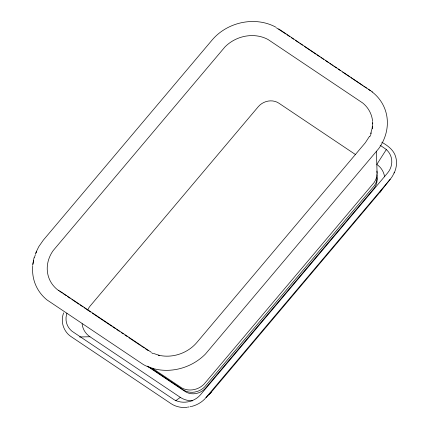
<?xml version="1.0" encoding="UTF-8"?>
<svg xmlns="http://www.w3.org/2000/svg" width="429" height="429" viewBox="0 0 429 429"><rect width="100%" height="100%" fill="white"/><g stroke="black" fill="none" stroke-linecap="round" stroke-linejoin="round"><path stroke-width="0.64" d="M372.613 122.935L372.136 128.351L370.64 133.698M32.625 265.337L34.03 257.684M63.664 312.87C60.162 321.375 63.562 331.826 71.294 336.76L171.16 403.727C175.777 406.767 181.467 407.909 186.926 407.443M66.929 313.132L66.045 317.203L66.066 320.345A20.56 18.088 -23.3 0 0 71.975 331.215L174.33 399.855A20.56 18.088 -23.3 0 0 187.682 401.898C192.567 401.051 197.222 398.605 200.461 394.809L387.623 172.925C390.615 169.38 392.197 164.645 391.72 160.012A20.56 18.088 -23.3 0 0 385.805 149.142L380.142 145.254M35.264 253.925L38.76 246.68L43.318 240.138L212.275 39.838C227.429 22.024 255.142 15.911 275.906 27.199M394.176 173.005C396.541 168.012 397.281 162.157 395.667 156.821C393.779 149.946 387.623 145.592 381.789 142.187M369.525 136.288L365.299 142.782L196.697 342.664C187.543 353.314 172.361 358.472 158.655 355.207L159.239 355.341L153.866 353.55M386.315 149.565L376.807 164.425L378.126 165.401A22.694 19.959 -23.3 0 1 384.582 176.828M209.331 394.251A22.694 19.959 -23.3 0 0 210.264 393.35L380.796 191.189A22.694 19.959 -23.3 0 0 381.831 189.602M379.724 192.573L391.382 177.756A24.839 21.852 -23.3 0 0 394.289 172.34M191.742 406.408A24.839 21.852 -23.3 0 0 204.713 399.056L390.208 179.274M206.022 397.629L211.459 392.047M175.606 400.783L180.325 397.361L181.74 398.219A22.694 19.959 -23.3 0 0 192.605 400.831M79.526 336.969L89.945 336.754L180.325 397.361M276.41 27.842L285.864 33.998M151.362 352.327L58.575 290.235M278.668 28.872L372.474 91.956M286.974 34.744L289.757 36.61M291.425 37.731L293.651 39.221M295.318 40.342L298.659 42.578M299.769 43.329L302.552 45.19M304.225 46.311L315.905 54.145M317.02 54.896L319.803 56.757M320.913 57.507L323.697 59.368M325.364 60.489L328.705 62.731M329.815 63.476L332.598 65.342M333.714 66.087L336.492 67.954M338.165 69.074L340.39 70.565M342.615 72.056L349.849 76.909M350.96 77.654L362.644 85.489M363.754 86.234L366.538 88.101M368.211 89.221L370.436 90.712M355.641 154.665L278.877 103.185A14.897 13.106 -23.3 0 0 258.274 106.703L90.224 305.925A14.897 13.106 -23.3 0 0 87.714 310.167M59.652 291.264L62.42 293.12M63.524 293.86L66.291 295.715M67.401 296.46L70.168 298.316M71.825 299.426L79.022 304.252M80.126 304.992L82.894 306.848M84.004 307.593L86.771 309.448M87.875 310.188L90.642 312.044M92.305 313.159L111.674 326.147M112.779 326.887L115.546 328.743M116.65 329.488L119.418 331.344M121.08 332.454L123.295 333.939M124.952 335.054L127.166 336.54M128.829 337.65L140.449 345.447M141.554 346.187L144.321 348.042M145.431 348.782L148.198 350.638M151.904 367.975L181.837 387.977A17.659 15.535 -23.3 0 0 204.038 384.191L374.018 182.679A17.659 15.535 -23.3 0 0 376.898 171.053M148.627 366.65L184.218 390.449A16.195 14.248 -23.3 0 0 204.574 386.974L374.394 185.655A16.195 14.248 -23.3 0 0 376.957 174.582M147.249 366.119L185.076 391.489A14.897 13.106 -23.3 0 0 205.673 387.972L373.723 188.749A14.897 13.106 -23.3 0 0 376.855 177.574M371.981 91.86L373.016 92.621A49.19 43.27 -23.3 0 1 378.802 148.52L205.378 354.118A49.19 43.27 -23.3 0 1 143.538 364.666L46.938 299.887A49.19 43.27 -23.3 0 1 32.738 266.178M58.634 290.546L57.229 289.505A34.282 30.153 -23.3 0 1 53.196 250.552L224.989 46.89A34.282 30.153 -23.3 0 1 268.082 39.538L362.719 102.998A34.282 30.153 -23.3 0 1 372.581 121.139M89.945 336.754L88.631 335.778A22.694 19.959 -23.3 0 1 82.1 323.772M376.405 151.512L377.096 173.327M191.216 406.536A24.839 21.852 -23.3 0 1 190.165 406.762M189.103 406.939A24.839 21.852 -23.3 0 1 187.511 407.132M153.341 353.727A34.282 30.153 -23.3 0 1 151.866 352.97M32.953 264.248A49.19 43.27 -23.3 0 1 33.264 262.323M33.387 261.679A49.19 43.27 -23.3 0 1 33.66 260.398M34.331 257.856A49.19 43.27 -23.3 0 1 35.392 254.708M36.031 253.115A49.19 43.27 -23.3 0 1 36.733 251.533M372.64 121.804A34.282 30.153 -23.3 0 1 372.726 123.804M372.619 126.491A34.282 30.153 -23.3 0 1 372.345 128.641M371.316 132.91A34.282 30.153 -23.3 0 1 370.769 134.481M370.565 135.001A34.282 30.153 -23.3 0 1 369.9 136.545"/></g></svg>
